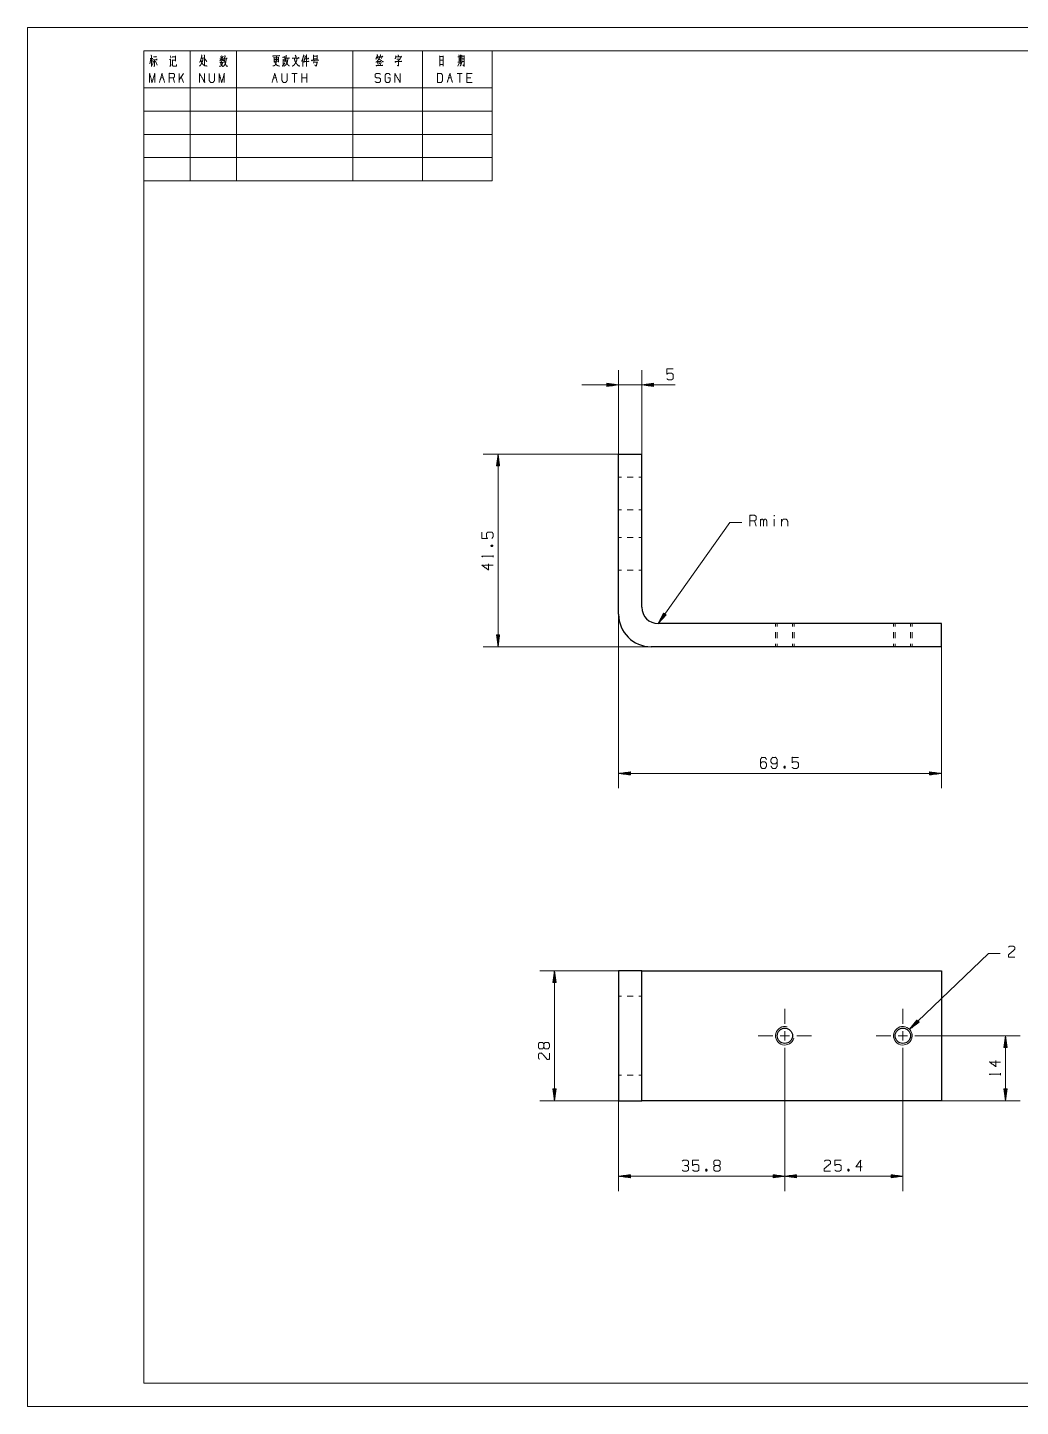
# Model space of a CAD drawing. Header units: millimetres. Extents: x 0 to 420, y 0 to 297.
# Drawn here: x 0 to 213.8, y 0 to 297 of the extents above; entities that cross this region are included whole.
import ezdxf

# ---------------------------------------------------------------- set-up
doc = ezdxf.new("R2010")
doc.units = ezdxf.units.MM
doc.layers.add('101', color=7, linetype='Continuous', true_color=0xffffff)

msp = doc.modelspace()

# ---------------------------------------------------------------- linework, layer by layer
at = {"layer": '101', "color": 133, "linetype": 'Continuous', "lineweight": 18}
for p, q in [((420, 297), (0, 297)), ((0, 297), (0, 0)), ((25, 292), (100, 292)), ((25, 292), (25, 264)), ((25, 292), (100, 292)), ((25, 292), (100, 292)), ((415, 292), (25, 292)), ((25, 292), (25, 5)), ((35, 292), (35, 264)), ((45, 292), (45, 264)), ((70, 292), (70, 264)), ((85, 292), (85, 264)), ((100, 292), (100, 264)), ((25, 284), (100, 284)), ((25, 279), (100, 279)), ((25, 274), (100, 274)), ((25, 269), (100, 269)), ((25, 264), (100, 264)), ((25, 5), (415, 5)), ((0, 0), (420, 0))]:
    msp.add_line(p, q, dxfattribs=at)
at = {"layer": '101', "color": 72, "linetype": 'Continuous', "lineweight": 18}
for p, q in [((93.22, 291.13), (93.33, 290.98)), ((26.57, 290.3), (26.35, 289.18)), ((26.36, 290.36), (26.98, 290.36)), ((26.69, 290.14), (26.91, 289.66)), ((27.11, 289.78), (26.88, 288.91)), ((27.56, 289.76), (27.87, 288.87)), ((30.65, 288.62), (30.93, 289.08)), ((30.74, 290.88), (30.87, 290.49)), ((31.13, 290.07), (31.22, 289.97)), ((37.42, 290.41), (37.77, 290.41)), ((41.4, 289.47), (42.16, 289.47)), ((41.69, 290.2), (41.43, 289.78)), ((41.53, 290.78), (41.66, 290.49)), ((41.88, 290.18), (42.11, 289.91)), ((42.14, 290.82), (41.95, 290.49)), ((53.1, 289.76), (53.98, 289.76)), ((53.11, 290.49), (53.99, 290.49)), ((53.11, 290.14), (53.98, 290.14)), ((54.01, 290.63), (54.01, 289.56)), ((55, 290.16), (55, 288.89)), ((55.02, 290.01), (55.35, 290.01)), ((55.4, 290.82), (55.37, 289.89)), ((59.27, 290.28), (59.27, 288.65)), ((61.56, 290.86), (62.32, 290.86)), ((61.56, 290.28), (62.32, 290.28)), ((61.73, 289.91), (61.56, 289.33)), ((61.6, 289.56), (62.33, 289.56)), ((62.33, 291.05), (62.33, 290.09)), ((75.31, 289.52), (75.48, 289.02)), ((75.35, 289.72), (76.07, 289.72)), ((75.6, 289.62), (75.76, 289.2)), ((76.13, 289.56), (75.92, 288.89)), ((76.04, 290.67), (76.21, 290.34)), ((92.92, 289.33), (92.65, 288.71)), ((92.86, 289.95), (93.25, 289.95)), ((93.18, 289.37), (93.28, 289.04)), ((93.75, 288.94), (94, 288.69)), ((28.66, 286.17), (29.22, 286.17)), ((31.62, 285.18), (31.34, 286.17)), ((33.59, 287.14), (32.63, 285.78)), ((32.63, 285.18), (32.63, 287.14)), ((33.59, 285.18), (33.04, 286.36)), ((52.94, 286.17), (53.49, 286.17)), ((58.02, 287.14), (56.9, 287.14)), ((57.46, 287.14), (57.46, 285.18)), ((59.02, 285.18), (59.02, 287.14)), ((60.14, 286.17), (59.02, 286.17)), ((60.14, 285.18), (60.14, 287.14)), ((90.65, 286.17), (91.2, 286.17)), ((93.6, 287.14), (92.49, 287.14)), ((93.05, 287.14), (93.05, 285.18)), ((95.45, 286.17), (94.61, 286.17)), ((156.89, 189.57), (156.55, 190.77)), ((157.82, 189.57), (157.82, 191.14)), ((160.77, 191.14), (160.77, 189.57)), ((162.37, 191.14), (162.37, 189.57)), ((99.77, 185.3), (100.19, 185.46)), ((100.22, 182.9), (100.22, 183.32)), ((162.93, 137.89), (163.09, 137.46)), ((209.47, 71.36), (209.47, 71.78)), ((146.08, 51.12), (146.24, 50.7)), ((176.68, 51.12), (176.84, 50.7))]:
    msp.add_line(p, q, dxfattribs=at)
at = {"layer": '101', "color": 22, "linetype": 'Continuous', "lineweight": 18}
for p, q in [((127.26, 205.13), (127.26, 223.22)), ((132.26, 205.13), (132.26, 223.22)), ((139.44, 220.04), (119.32, 220.04)), ((124.72, 220.38), (124.72, 219.71)), ((127.26, 220.04), (124.72, 220.38)), ((124.72, 220.37), (124.75, 220.37)), ((124.72, 220.37), (124.75, 220.37)), ((124.72, 220.32), (125.14, 220.32)), ((124.72, 220.27), (125.52, 220.27)), ((124.72, 220.22), (125.91, 220.22)), ((124.72, 220.17), (126.29, 220.17)), ((124.72, 220.12), (126.68, 220.12)), ((124.72, 220.07), (127.07, 220.07)), ((124.72, 219.71), (127.26, 220.04)), ((124.72, 220.02), (127.07, 220.02)), ((124.72, 219.97), (126.68, 219.97)), ((124.72, 219.92), (126.29, 219.92)), ((124.72, 219.86), (125.91, 219.86)), ((124.72, 219.81), (125.52, 219.81)), ((134.8, 220.38), (132.26, 220.04)), ((132.26, 220.04), (134.8, 219.71)), ((134.8, 220.07), (132.45, 220.07)), ((134.8, 220.02), (132.45, 220.02)), ((134.8, 220.12), (132.84, 220.12)), ((134.8, 219.97), (132.84, 219.97)), ((134.8, 220.17), (133.22, 220.17)), ((134.8, 219.92), (133.22, 219.92)), ((134.8, 220.22), (133.61, 220.22)), ((134.8, 219.86), (133.61, 219.86)), ((134.8, 220.27), (133.99, 220.27)), ((134.8, 219.81), (133.99, 219.81)), ((134.8, 220.32), (134.38, 220.32)), ((134.8, 220.37), (134.77, 220.37)), ((134.8, 220.37), (134.77, 220.37)), ((134.8, 219.71), (134.8, 220.38)), ((124.72, 219.76), (125.14, 219.76)), ((124.72, 219.71), (124.75, 219.71)), ((124.72, 219.71), (124.75, 219.71)), ((134.8, 219.76), (134.38, 219.76)), ((134.8, 219.71), (134.77, 219.71)), ((134.8, 219.71), (134.77, 219.71)), ((127.26, 205.13), (98.13, 205.13)), ((101.31, 205.13), (100.97, 202.59)), ((101.28, 202.59), (101.28, 204.93)), ((101.31, 205.13), (101.31, 163.63)), ((101.64, 202.59), (101.31, 205.13)), ((101.33, 202.59), (101.33, 204.93)), ((100.97, 202.59), (101.64, 202.59)), ((100.98, 202.59), (100.98, 202.62)), ((100.98, 202.59), (100.98, 202.62)), ((101.03, 202.59), (101.03, 203.01)), ((101.08, 202.59), (101.08, 203.39)), ((101.13, 202.59), (101.13, 203.78)), ((101.18, 202.59), (101.18, 204.16)), ((101.23, 202.59), (101.23, 204.55)), ((101.39, 202.59), (101.39, 204.55)), ((101.44, 202.59), (101.44, 204.16)), ((101.49, 202.59), (101.49, 203.78)), ((101.54, 202.59), (101.54, 203.39)), ((101.59, 202.59), (101.59, 203.01)), ((101.64, 202.59), (101.64, 202.62)), ((101.64, 202.59), (101.64, 202.62)), ((151.24, 190.38), (135.76, 168.63)), ((153.78, 190.38), (151.24, 190.38)), ((127.26, 170.63), (127.26, 133.17)), ((136.96, 170.89), (135.76, 168.63)), ((135.76, 168.63), (137.5, 170.5)), ((137.21, 170.71), (135.85, 168.8)), ((137.25, 170.68), (135.89, 168.77)), ((137.17, 170.74), (136.03, 169.14)), ((137.29, 170.65), (136.16, 169.06)), ((137.13, 170.77), (136.21, 169.49)), ((137.09, 170.8), (136.4, 169.83)), ((137.33, 170.62), (136.42, 169.34)), ((137.04, 170.83), (136.58, 170.18)), ((137.38, 170.59), (136.69, 169.63)), ((137, 170.86), (136.76, 170.52)), ((136.96, 170.89), (136.94, 170.86)), ((136.96, 170.89), (136.94, 170.86)), ((137.42, 170.56), (136.95, 169.91)), ((137.5, 170.5), (136.96, 170.89)), ((137.46, 170.54), (137.22, 170.19)), ((137.5, 170.51), (137.48, 170.48)), ((137.5, 170.51), (137.48, 170.48)), ((134.26, 163.63), (98.13, 163.63)), ((100.97, 166.17), (101.31, 163.63)), ((101.64, 166.17), (100.97, 166.17)), ((100.98, 166.17), (100.98, 166.14)), ((100.98, 166.17), (100.98, 166.14)), ((101.03, 166.17), (101.03, 165.75)), ((101.08, 166.17), (101.08, 165.36)), ((101.13, 166.17), (101.13, 164.98)), ((101.18, 166.17), (101.18, 164.59)), ((101.23, 166.17), (101.23, 164.21)), ((101.28, 166.17), (101.28, 163.82)), ((101.31, 163.63), (101.64, 166.17)), ((101.33, 166.17), (101.33, 163.82)), ((101.39, 166.17), (101.39, 164.21)), ((101.44, 166.17), (101.44, 164.59)), ((101.49, 166.17), (101.49, 164.98)), ((101.54, 166.17), (101.54, 165.36)), ((101.59, 166.17), (101.59, 165.75)), ((101.64, 166.17), (101.64, 166.14)), ((101.64, 166.17), (101.64, 166.14)), ((196.76, 163.63), (196.76, 133.17)), ((129.8, 136.68), (127.26, 136.34)), ((129.8, 136.62), (129.38, 136.62)), ((129.8, 136.67), (129.77, 136.67)), ((129.8, 136.67), (129.77, 136.67)), ((129.8, 136.01), (129.8, 136.68)), ((196.76, 136.34), (194.22, 136.68)), ((194.22, 136.68), (194.22, 136.01)), ((194.22, 136.67), (194.25, 136.67)), ((194.22, 136.67), (194.25, 136.67)), ((194.22, 136.62), (194.64, 136.62)), ((127.26, 136.34), (129.8, 136.01)), ((196.76, 136.34), (127.26, 136.34)), ((129.8, 136.37), (127.45, 136.37)), ((129.8, 136.32), (127.45, 136.32)), ((129.8, 136.42), (127.84, 136.42)), ((129.8, 136.27), (127.84, 136.27)), ((129.8, 136.47), (128.22, 136.47)), ((129.8, 136.22), (128.22, 136.22)), ((129.8, 136.52), (128.61, 136.52)), ((129.8, 136.17), (128.61, 136.17)), ((129.8, 136.57), (128.99, 136.57)), ((129.8, 136.11), (128.99, 136.11)), ((129.8, 136.06), (129.38, 136.06)), ((129.8, 136.01), (129.77, 136.01)), ((129.8, 136.01), (129.77, 136.01)), ((194.22, 136.57), (195.02, 136.57)), ((194.22, 136.52), (195.41, 136.52)), ((194.22, 136.47), (195.79, 136.47)), ((194.22, 136.42), (196.18, 136.42)), ((194.22, 136.37), (196.57, 136.37)), ((194.22, 136.01), (196.76, 136.34)), ((194.22, 136.32), (196.57, 136.32)), ((194.22, 136.27), (196.18, 136.27)), ((194.22, 136.22), (195.79, 136.22)), ((194.22, 136.17), (195.41, 136.17)), ((194.22, 136.11), (195.02, 136.11)), ((194.22, 136.06), (194.64, 136.06)), ((194.22, 136.01), (194.25, 136.01)), ((194.22, 136.01), (194.25, 136.01)), ((189.9, 81.23), (206.9, 97.59)), ((206.9, 97.59), (209.44, 97.59)), ((127.26, 93.84), (110.27, 93.84)), ((113.44, 93.84), (113.11, 91.3)), ((113.21, 91.3), (113.21, 92.1)), ((113.26, 91.3), (113.26, 92.49)), ((113.32, 91.3), (113.32, 92.88)), ((113.37, 91.3), (113.37, 93.26)), ((113.42, 91.3), (113.42, 93.65)), ((113.78, 91.3), (113.44, 93.84)), ((113.44, 65.84), (113.44, 93.84)), ((113.47, 91.3), (113.47, 93.65)), ((113.52, 91.3), (113.52, 93.26)), ((113.57, 91.3), (113.57, 92.88)), ((113.62, 91.3), (113.62, 92.49)), ((113.67, 91.3), (113.67, 92.1)), ((113.11, 91.3), (113.11, 91.33)), ((113.11, 91.3), (113.11, 91.33)), ((113.11, 91.3), (113.78, 91.3)), ((113.16, 91.3), (113.16, 91.72)), ((113.72, 91.3), (113.72, 91.72)), ((113.77, 91.3), (113.77, 91.33)), ((113.77, 91.3), (113.77, 91.33)), ((191.5, 83.23), (189.9, 81.23)), ((191.54, 83.19), (191.23, 82.9)), ((191.5, 83.23), (191.48, 83.21)), ((191.5, 83.23), (191.48, 83.21)), ((191.96, 82.75), (191.5, 83.23)), ((189.9, 81.23), (191.96, 82.75)), ((191.71, 83.01), (190.02, 81.38)), ((191.75, 82.97), (190.06, 81.34)), ((191.68, 83.04), (190.26, 81.68)), ((191.78, 82.93), (190.37, 81.57)), ((191.64, 83.08), (190.51, 81.99)), ((191.82, 82.9), (190.68, 81.81)), ((191.61, 83.12), (190.75, 82.29)), ((191.57, 83.15), (190.99, 82.6)), ((191.85, 82.86), (191, 82.04)), ((191.89, 82.82), (191.31, 82.27)), ((191.92, 82.79), (191.62, 82.5)), ((191.96, 82.75), (191.94, 82.73)), ((191.96, 82.75), (191.94, 82.73)), ((194.22, 79.84), (213.74, 79.84)), ((210.56, 79.84), (210.23, 77.3)), ((210.23, 77.3), (210.23, 77.33)), ((210.23, 77.3), (210.23, 77.33)), ((210.23, 77.3), (210.9, 77.3)), ((210.28, 77.3), (210.28, 77.72)), ((210.33, 77.3), (210.33, 78.1)), ((210.38, 77.3), (210.38, 78.49)), ((210.44, 77.3), (210.44, 78.88)), ((210.49, 77.3), (210.49, 79.26)), ((210.54, 77.3), (210.54, 79.65)), ((210.9, 77.3), (210.56, 79.84)), ((210.56, 65.84), (210.56, 79.84)), ((210.59, 77.3), (210.59, 79.65)), ((210.64, 77.3), (210.64, 79.26)), ((210.69, 77.3), (210.69, 78.88)), ((210.74, 77.3), (210.74, 78.49)), ((210.79, 77.3), (210.79, 78.1)), ((210.84, 77.3), (210.84, 77.72)), ((210.89, 77.3), (210.89, 77.33)), ((210.89, 77.3), (210.89, 77.33)), ((163.06, 74.08), (163.06, 46.4)), ((163.06, 74.08), (163.06, 46.4)), ((188.46, 74.08), (188.46, 46.4)), ((113.11, 68.38), (113.11, 68.35)), ((113.11, 68.38), (113.11, 68.35)), ((113.11, 68.38), (113.44, 65.84)), ((113.78, 68.38), (113.11, 68.38)), ((113.16, 68.38), (113.16, 67.96)), ((113.21, 68.38), (113.21, 67.58)), ((113.26, 68.38), (113.26, 67.19)), ((113.32, 68.38), (113.32, 66.81)), ((113.37, 68.38), (113.37, 66.42)), ((113.42, 68.38), (113.42, 66.03)), ((113.44, 65.84), (113.78, 68.38)), ((113.47, 68.38), (113.47, 66.03)), ((113.52, 68.38), (113.52, 66.42)), ((113.57, 68.38), (113.57, 66.81)), ((113.62, 68.38), (113.62, 67.19)), ((113.67, 68.38), (113.67, 67.58)), ((113.72, 68.38), (113.72, 67.96)), ((113.77, 68.38), (113.77, 68.35)), ((113.77, 68.38), (113.77, 68.35)), ((210.23, 68.38), (210.23, 68.35)), ((210.9, 68.38), (210.23, 68.38)), ((210.23, 68.38), (210.23, 68.35)), ((210.23, 68.38), (210.56, 65.84)), ((210.28, 68.38), (210.28, 67.96)), ((210.33, 68.38), (210.33, 67.58)), ((210.38, 68.38), (210.38, 67.19)), ((210.44, 68.38), (210.44, 66.81)), ((210.49, 68.38), (210.49, 66.42)), ((210.54, 68.38), (210.54, 66.03)), ((210.56, 65.84), (210.9, 68.38)), ((210.59, 68.38), (210.59, 66.03)), ((210.64, 68.38), (210.64, 66.42)), ((210.69, 68.38), (210.69, 66.81)), ((210.74, 68.38), (210.74, 67.19)), ((210.79, 68.38), (210.79, 67.58)), ((210.84, 68.38), (210.84, 67.96)), ((210.89, 68.38), (210.89, 68.35)), ((210.89, 68.38), (210.89, 68.35)), ((127.26, 65.84), (110.27, 65.84)), ((127.26, 65.84), (127.26, 46.4)), ((196.76, 65.84), (213.74, 65.84)), ((129.8, 49.91), (127.26, 49.58)), ((127.26, 49.58), (129.8, 49.24)), ((163.06, 49.58), (127.26, 49.58)), ((129.8, 49.6), (127.45, 49.6)), ((129.8, 49.55), (127.45, 49.55)), ((129.8, 49.66), (127.84, 49.66)), ((129.8, 49.5), (127.84, 49.5)), ((129.8, 49.71), (128.22, 49.71)), ((129.8, 49.45), (128.22, 49.45)), ((129.8, 49.76), (128.61, 49.76)), ((129.8, 49.4), (128.61, 49.4)), ((129.8, 49.81), (128.99, 49.81)), ((129.8, 49.35), (128.99, 49.35)), ((129.8, 49.86), (129.38, 49.86)), ((129.8, 49.3), (129.38, 49.3)), ((129.8, 49.91), (129.77, 49.91)), ((129.8, 49.91), (129.77, 49.91)), ((129.8, 49.25), (129.77, 49.25)), ((129.8, 49.25), (129.77, 49.25)), ((129.8, 49.24), (129.8, 49.91)), ((163.06, 49.58), (160.52, 49.91)), ((160.52, 49.91), (160.55, 49.91)), ((160.52, 49.91), (160.52, 49.24)), ((160.52, 49.91), (160.55, 49.91)), ((160.52, 49.86), (160.94, 49.86)), ((160.52, 49.81), (161.32, 49.81)), ((160.52, 49.76), (161.71, 49.76)), ((160.52, 49.71), (162.09, 49.71)), ((160.52, 49.66), (162.48, 49.66)), ((160.52, 49.6), (162.87, 49.6)), ((160.52, 49.24), (163.06, 49.58)), ((160.52, 49.55), (162.87, 49.55)), ((160.52, 49.5), (162.48, 49.5)), ((160.52, 49.45), (162.09, 49.45)), ((160.52, 49.4), (161.71, 49.4)), ((160.52, 49.35), (161.32, 49.35)), ((160.52, 49.3), (160.94, 49.3)), ((160.52, 49.25), (160.55, 49.25)), ((160.52, 49.25), (160.55, 49.25)), ((165.6, 49.91), (163.06, 49.58)), ((163.06, 49.58), (188.46, 49.58)), ((163.06, 49.58), (165.6, 49.24)), ((165.6, 49.6), (163.25, 49.6)), ((165.6, 49.55), (163.25, 49.55)), ((165.6, 49.66), (163.64, 49.66)), ((165.6, 49.5), (163.64, 49.5)), ((165.6, 49.71), (164.02, 49.71)), ((165.6, 49.45), (164.02, 49.45)), ((165.6, 49.76), (164.41, 49.76)), ((165.6, 49.4), (164.41, 49.4)), ((165.6, 49.81), (164.79, 49.81)), ((165.6, 49.35), (164.79, 49.35)), ((165.6, 49.86), (165.18, 49.86)), ((165.6, 49.3), (165.18, 49.3)), ((165.6, 49.91), (165.57, 49.91)), ((165.6, 49.91), (165.57, 49.91)), ((165.6, 49.25), (165.57, 49.25)), ((165.6, 49.25), (165.57, 49.25)), ((165.6, 49.24), (165.6, 49.91)), ((185.92, 49.91), (185.92, 49.24)), ((185.92, 49.91), (185.95, 49.91)), ((185.92, 49.91), (185.95, 49.91)), ((188.46, 49.58), (185.92, 49.91)), ((185.92, 49.86), (186.34, 49.86)), ((185.92, 49.81), (186.72, 49.81)), ((185.92, 49.76), (187.11, 49.76)), ((185.92, 49.71), (187.49, 49.71)), ((185.92, 49.66), (187.88, 49.66)), ((185.92, 49.6), (188.27, 49.6)), ((185.92, 49.24), (188.46, 49.58)), ((185.92, 49.55), (188.27, 49.55)), ((185.92, 49.5), (187.88, 49.5)), ((185.92, 49.45), (187.49, 49.45)), ((185.92, 49.4), (187.11, 49.4)), ((185.92, 49.35), (186.72, 49.35)), ((185.92, 49.3), (186.34, 49.3)), ((185.92, 49.25), (185.95, 49.25)), ((185.92, 49.25), (185.95, 49.25))]:
    msp.add_line(p, q, dxfattribs=at)
at = {"layer": '101', "color": 251, "linetype": 'Continuous', "lineweight": 25}
for p, q in [((127.26, 170.63), (127.26, 205.13)), ((127.26, 205.13), (132.26, 205.13)), ((132.26, 172.13), (132.26, 205.13)), ((196.76, 168.63), (135.76, 168.63)), ((196.76, 163.63), (196.76, 168.63)), ((196.76, 163.63), (134.26, 163.63)), ((127.26, 93.84), (127.26, 65.84)), ((132.26, 93.84), (127.26, 93.84)), ((132.26, 65.84), (132.26, 93.84)), ((135.76, 93.84), (196.76, 93.84)), ((196.76, 93.84), (196.76, 65.84)), ((127.26, 65.84), (132.26, 65.84)), ((196.76, 65.84), (135.76, 65.84))]:
    msp.add_line(p, q, dxfattribs=at)
at = {"layer": '101', "color": 53, "linetype": 'Continuous', "lineweight": 18}
for p, q in [((127.88, 200.13), (127.26, 200.13)), ((130.38, 200.13), (129.13, 200.13)), ((132.26, 200.13), (131.63, 200.13)), ((127.26, 193.13), (127.88, 193.13)), ((129.13, 193.13), (130.38, 193.13)), ((131.63, 193.13), (132.26, 193.13)), ((127.88, 187.13), (127.26, 187.13)), ((130.38, 187.13), (129.13, 187.13)), ((132.26, 187.13), (131.63, 187.13)), ((127.26, 180.13), (127.88, 180.13)), ((129.13, 180.13), (130.38, 180.13)), ((131.63, 180.13), (132.26, 180.13)), ((161.06, 168), (161.06, 168.63)), ((161.06, 165.5), (161.06, 166.75)), ((161.41, 168.63), (161.41, 168)), ((161.41, 166.75), (161.41, 165.5)), ((164.71, 168), (164.71, 168.63)), ((164.71, 165.5), (164.71, 166.75)), ((165.06, 168), (165.06, 168.63)), ((165.06, 165.5), (165.06, 166.75)), ((186.46, 168), (186.46, 168.63)), ((186.46, 165.5), (186.46, 166.75)), ((186.81, 168.63), (186.81, 168)), ((186.81, 166.75), (186.81, 165.5)), ((190.11, 168), (190.11, 168.63)), ((190.11, 165.5), (190.11, 166.75)), ((190.46, 168), (190.46, 168.63)), ((190.46, 165.5), (190.46, 166.75)), ((161.06, 163.63), (161.06, 164.25)), ((161.41, 164.25), (161.41, 163.63)), ((164.71, 163.63), (164.71, 164.25)), ((165.06, 163.63), (165.06, 164.25)), ((186.46, 163.63), (186.46, 164.25)), ((186.81, 164.25), (186.81, 163.63)), ((190.11, 163.63), (190.11, 164.25)), ((190.46, 163.63), (190.46, 164.25)), ((127.88, 88.34), (127.26, 88.34)), ((130.38, 88.34), (129.13, 88.34)), ((132.26, 88.34), (131.63, 88.34)), ((127.26, 71.34), (127.88, 71.34)), ((129.13, 71.34), (130.38, 71.34)), ((131.63, 71.34), (132.26, 71.34))]:
    msp.add_line(p, q, dxfattribs=at)
at = {"layer": '101', "color": 151, "linetype": 'Continuous', "lineweight": 18}
for p, q in [((163.06, 82.43), (163.06, 85.61)), ((188.46, 82.43), (188.46, 85.61)), ((163.06, 78.84), (163.06, 80.84)), ((188.46, 78.84), (188.46, 80.84)), ((160.47, 79.84), (157.29, 79.84)), ((162.06, 79.84), (164.06, 79.84)), ((163.06, 77.25), (163.06, 74.08)), ((165.65, 79.84), (168.82, 79.84)), ((185.87, 79.84), (182.69, 79.84)), ((187.46, 79.84), (189.46, 79.84)), ((188.46, 77.25), (188.46, 74.08)), ((191.05, 79.84), (194.22, 79.84))]:
    msp.add_line(p, q, dxfattribs=at)
at = {"layer": '101', "color": 251, "linetype": 'Continuous', "lineweight": 25}
for centre in [(163.06, 79.84), (188.46, 79.84)]:
    msp.add_circle(centre, 1.65, dxfattribs=at)
for centre, radius in [((134.26, 170.63), 7), ((135.76, 172.13), 3.5)]:
    msp.add_arc(centre, radius, 180, 270, dxfattribs=at)
at = {"layer": '101', "color": 251, "linetype": 'Continuous', "lineweight": 13}
for centre in [(163.06, 79.84), (188.46, 79.84)]:
    msp.add_arc(centre, 2, 75, 345, dxfattribs=at)
at = {"layer": '101', "color": 22, "linetype": 'Continuous', "lineweight": 18}
msp.add_arc((188.46, 79.84), 2, 346.1137, 75, dxfattribs=at)
at = {"layer": '101', "color": 72, "linetype": 'Continuous', "lineweight": 18}
for points, knots in [([(26.57, 291.07), (26.67, 290.94), (26.67, 288.6)], [0, 0, 0.064393, 1, 1]), ([(37.46, 291.13), (37.53, 290.94), (37.46, 290.67), (37.43, 290.53), (37.37, 290.34), (37.31, 290.14), (37.26, 289.95), (37.21, 289.78), (37.14, 289.66), (37.05, 289.52)], [0, 0, 0.116545, 0.278927, 0.365002, 0.478708, 0.603961, 0.717668, 0.817418, 0.901357, 1, 1]), ([(38.05, 291.11), (38.1, 290.96), (38.1, 288.87)], [0, 0, 0.06955, 1, 1]), ([(57.64, 291.07), (57.81, 290.65), (57.83, 290.76), (57.75, 290.55)], [0, 0, 0.581176, 0.716263, 1, 1]), ([(59.43, 291.13), (59.46, 290.98), (59.26, 290.34), (59.19, 290.09), (59.1, 289.95), (59, 289.76)], [0, 0, 0.101083, 0.561706, 0.738774, 0.854629, 1, 1]), ([(60.01, 291.13), (60.12, 290.98), (60.06, 291.05), (60.06, 288.65)], [0, 0, 0.069697, 0.101625, 1, 1]), ([(61.5, 291.07), (61.57, 290.98), (61.57, 290.14)], [0, 0, 0.115189, 1, 1]), ([(75.94, 291.15), (76.05, 291.03), (76.01, 291.05), (75.72, 290.38), (75.58, 290.14), (75.44, 289.95), (75.28, 289.72), (74.96, 289.52)], [0, 0, 0.080396, 0.103261, 0.444362, 0.576789, 0.688375, 0.819716, 1, 1]), ([(75.29, 291.17), (75.39, 291.03), (75.37, 291.07), (74.97, 290.16), (75.2, 290.69), (75.72, 290.69), (75.31, 290.69), (75.45, 290.34)], [0, 0, 0.057042, 0.07334, 0.392466, 0.581127, 0.745774, 0.87749, 1, 1]), ([(79.77, 291.11), (79.89, 290.82), (79.93, 290.86), (79.89, 290.76)], [0, 0, 0.644011, 0.768354, 1, 1]), ([(92.86, 291.13), (92.97, 290.98), (92.9, 291.07), (92.9, 289.56), (92.62, 289.56), (93.47, 289.56), (93.25, 289.56), (93.25, 291.07), (93.25, 290.67), (92.64, 290.67), (93.43, 290.67), (93.25, 290.67), (93.25, 290.26), (92.87, 290.26)], [0, 0, 0.025061, 0.039924, 0.243199, 0.280605, 0.39479, 0.42432, 0.627595, 0.680502, 0.763188, 0.869498, 0.893122, 0.948813, 1, 1]), ([(26.92, 290.07), (27.87, 290.07), (27.81, 290.24), (27.74, 290.09)], [0, 0, 0.737857, 0.874089, 1, 1]), ([(27.1, 290.69), (27.73, 290.69), (27.68, 290.82), (27.64, 290.74)], [0, 0, 0.736257, 0.890366, 1, 1]), ([(27.36, 290.07), (27.36, 288.65), (27.2, 288.73)], [0, 0, 0.887515, 1, 1]), ([(30.55, 290.14), (30.8, 290.14), (30.8, 290.26), (30.8, 288.81)], [0, 0, 0.136549, 0.204721, 1, 1]), ([(31.28, 290.69), (31.21, 290.63), (31.15, 290.69), (31.88, 290.69), (31.88, 290.88), (31.88, 289.78), (31.88, 289.97), (31.22, 289.97), (31.22, 288.83), (31.24, 288.75), (31.35, 288.71), (32.04, 288.71), (32.04, 289.02)], [0, 0, 0.017819, 0.033666, 0.169515, 0.204099, 0.407776, 0.442364, 0.564628, 0.775991, 0.791603, 0.814658, 0.942357, 1, 1]), ([(37.8, 290.55), (37.71, 289.95), (37.65, 289.76), (37.62, 289.62), (37.53, 289.47), (37.46, 289.31), (37.42, 289.18), (37.31, 289.02), (37.23, 288.89), (37.04, 288.71)], [0, 0, 0.296659, 0.392137, 0.46442, 0.547267, 0.635799, 0.700206, 0.795426, 0.869797, 1, 1]), ([(37.31, 290.01), (37.37, 289.87), (37.42, 289.7), (37.45, 289.56), (37.59, 289.27), (37.67, 289.18), (37.87, 288.98), (37.99, 288.87), (38.13, 288.79), (38.34, 288.73), (38.53, 288.73), (38.68, 288.71)], [0, 0, 0.075191, 0.157626, 0.228751, 0.384956, 0.438117, 0.578248, 0.65344, 0.734339, 0.837348, 0.928887, 1, 1]), ([(38.08, 290.38), (38.56, 289.72), (38.56, 289.91)], [0, 0, 0.814818, 1, 1]), ([(42.01, 289.41), (41.89, 289.16), (41.82, 288.98), (41.69, 288.79), (41.56, 288.69), (41.34, 288.65)], [0, 0, 0.251055, 0.434029, 0.64262, 0.795766, 1, 1]), ([(41.73, 290.94), (41.86, 290.88), (41.81, 290.92), (41.81, 289.76), (41.81, 290.3), (41.4, 290.3), (42.22, 290.3)], [0, 0, 0.046318, 0.069123, 0.437816, 0.608997, 0.739331, 1, 1]), ([(41.76, 289.68), (41.59, 289.1), (42.03, 288.62)], [0, 0, 0.483237, 1, 1]), ([(42.73, 290.2), (42.73, 289.95), (42.7, 289.68), (42.63, 289.39), (42.51, 289.1), (42.38, 288.89), (42.23, 288.71), (42.03, 288.58)], [0, 0, 0.134106, 0.280228, 0.441583, 0.610314, 0.742762, 0.870657, 1, 1]), ([(42.46, 290.96), (42.6, 290.82), (42.55, 290.86), (42.22, 289.8)], [0, 0, 0.143537, 0.187773, 1, 1]), ([(42.38, 290.01), (42.42, 289.8), (42.46, 289.56), (42.55, 289.27), (42.67, 288.98), (42.8, 288.75), (42.99, 288.6), (43.04, 288.75)], [0, 0, 0.122124, 0.267694, 0.442444, 0.622807, 0.774615, 0.912625, 1, 1]), ([(42.44, 290.28), (42.93, 290.28), (42.9, 290.45), (42.85, 290.34)], [0, 0, 0.634119, 0.848445, 1, 1]), ([(52.91, 290.86), (52.88, 290.76), (52.79, 290.88), (54.27, 290.88), (54.2, 290.98), (54.14, 290.88)], [0, 0, 0.054227, 0.130909, 0.87613, 0.940043, 1, 1]), ([(53.57, 290.88), (53.57, 289.72), (53.52, 289.58), (53.51, 289.41), (53.45, 289.2), (53.38, 289.04), (53.29, 288.91), (53.16, 288.81), (53.03, 288.75), (52.82, 288.73)], [0, 0, 0.455623, 0.515134, 0.580482, 0.665033, 0.736192, 0.79598, 0.861823, 0.919058, 1, 1]), ([(53.01, 290.63), (53.1, 290.49), (53.1, 289.58)], [0, 0, 0.156848, 1, 1]), ([(53.22, 289.6), (53.29, 289.43), (53.38, 289.29), (53.48, 289.16), (53.55, 289.04), (53.63, 288.94), (53.76, 288.87), (53.9, 288.79), (54.07, 288.75), (54.26, 288.71)], [0, 0, 0.124249, 0.240531, 0.35103, 0.449957, 0.536949, 0.636896, 0.752292, 0.866372, 1, 1]), ([(55.03, 288.89), (54.94, 288.71), (54.88, 288.73), (55.41, 289.37)], [0, 0, 0.187521, 0.244051, 1, 1]), ([(55.06, 290.65), (54.99, 290.57), (54.93, 290.65), (55.37, 290.65)], [0, 0, 0.169755, 0.325542, 1, 1]), ([(56.04, 290.36), (56.03, 290.16), (56, 289.95), (55.97, 289.72), (55.91, 289.52), (55.84, 289.33), (55.75, 289.18), (55.65, 289.02), (55.54, 288.91), (55.41, 288.81), (55.21, 288.71)], [0, 0, 0.105429, 0.211651, 0.328282, 0.437572, 0.539265, 0.625346, 0.724284, 0.79827, 0.883378, 1, 1]), ([(55.67, 291.05), (55.72, 290.96), (55.63, 290.41), (55.51, 289.99), (55.47, 289.85), (55.35, 289.62)], [0, 0, 0.062603, 0.440485, 0.727862, 0.828992, 1, 1]), ([(55.62, 290.18), (55.65, 289.99), (55.69, 289.8), (55.72, 289.6), (55.81, 289.43), (55.88, 289.29), (55.95, 289.12), (56.06, 288.98), (56.2, 288.83), (56.39, 288.73)], [0, 0, 0.109654, 0.220947, 0.342501, 0.451483, 0.545868, 0.651144, 0.754315, 0.874064, 1, 1]), ([(55.67, 290.38), (56.38, 290.38), (56.29, 290.49), (56.17, 290.36)], [0, 0, 0.696293, 0.830826, 1, 1]), ([(57.14, 290.45), (57.05, 290.34), (57.01, 290.38), (58.48, 290.38), (58.38, 290.55), (58.28, 290.41)], [0, 0, 0.066333, 0.095822, 0.818123, 0.913284, 1, 1]), ([(58.04, 290.41), (57.97, 290.01), (57.83, 289.6), (57.56, 289.16), (57.33, 288.87), (56.99, 288.69)], [0, 0, 0.190069, 0.398701, 0.640199, 0.817216, 1, 1]), ([(57.42, 290.3), (57.49, 290.07), (57.66, 289.58), (57.94, 289.18), (58.25, 288.83), (58.53, 288.71), (58.59, 288.79), (58.48, 288.62)], [0, 0, 0.103286, 0.330833, 0.538837, 0.740597, 0.872112, 0.915905, 1, 1]), ([(59.58, 289.66), (59.55, 289.52), (59.48, 289.66), (60.58, 289.66), (60.5, 289.78), (60.47, 289.68)], [0, 0, 0.08907, 0.186879, 0.848313, 0.935185, 1, 1]), ([(59.74, 290.92), (59.84, 290.69), (59.79, 290.78), (59.58, 289.91)], [0, 0, 0.200658, 0.282145, 1, 1]), ([(59.68, 290.3), (60.5, 290.3), (60.44, 290.45), (60.37, 290.3)], [0, 0, 0.720068, 0.857376, 1, 1]), ([(61.28, 289.91), (61.23, 289.85), (61.15, 289.95), (62.68, 289.95), (62.6, 290.01), (62.49, 289.91)], [0, 0, 0.038001, 0.105809, 0.873511, 0.927246, 1, 1]), ([(62.4, 289.62), (62.13, 288.65), (61.85, 288.94)], [0, 0, 0.71586, 1, 1]), ([(75.23, 288.81), (75.12, 288.71), (75.07, 288.81), (76.46, 288.81), (76.39, 288.94), (76.29, 288.79)], [0, 0, 0.078897, 0.135659, 0.837617, 0.910404, 1, 1]), ([(75.66, 290.26), (75.85, 290.09), (76.04, 289.97), (76.18, 289.87), (76.39, 289.7), (76.58, 289.68), (76.42, 289.6)], [0, 0, 0.194845, 0.370351, 0.508814, 0.712321, 0.860156, 1, 1]), ([(75.89, 290.69), (76.48, 290.69), (76.4, 290.84), (76.33, 290.74)], [0, 0, 0.669422, 0.855054, 1, 1]), ([(79.33, 289.68), (79.21, 289.52), (79.13, 289.66), (80.57, 289.66), (80.44, 289.76), (80.37, 289.68)], [0, 0, 0.096613, 0.17732, 0.867547, 0.947356, 1, 1]), ([(79.24, 290.92), (79.36, 290.69), (79.33, 290.78), (79.15, 290.28)], [0, 0, 0.294025, 0.394866, 1, 1]), ([(79.32, 290.67), (80.43, 290.67), (80.5, 290.84), (80.28, 290.36)], [0, 0, 0.611939, 0.711554, 1, 1]), ([(79.48, 290.2), (80.15, 290.2), (80.21, 290.26), (79.87, 289.89), (79.77, 289.97), (79.84, 289.89), (79.84, 288.73), (79.62, 288.87)], [0, 0, 0.230144, 0.259318, 0.430979, 0.476011, 0.513789, 0.910079, 1, 1]), ([(88.67, 290.94), (88.75, 290.78), (88.75, 288.69), (88.75, 289.02), (89.45, 289.02), (89.45, 288.71), (89.45, 290.88), (89.45, 290.76), (88.76, 290.76), (88.76, 289.95), (89.46, 289.95)], [0, 0, 0.022322, 0.280074, 0.320905, 0.407511, 0.44579, 0.713751, 0.729062, 0.813864, 0.913394, 1, 1]), ([(93.49, 291.03), (93.53, 290.88), (93.53, 289.7), (93.47, 289.43), (93.34, 289.12), (93.25, 288.87), (93.14, 288.69)], [0, 0, 0.062372, 0.548434, 0.661879, 0.800828, 0.909362, 1, 1]), ([(93.53, 290.86), (94, 290.86), (94, 290.98), (94, 288.62), (94, 290.28), (93.56, 290.28), (93.97, 290.28), (93.97, 289.7), (93.56, 289.7)], [0, 0, 0.072646, 0.091913, 0.457973, 0.714856, 0.782961, 0.846526, 0.936435, 1, 1]), ([(26.26, 285.18), (26.26, 287.14), (26.82, 285.18), (27.37, 287.14), (27.37, 285.18)], [0, 0, 0.245192, 0.5, 0.754808, 1, 1]), ([(30.51, 285.18), (30.51, 287.14), (31.34, 287.14), (31.62, 286.96), (31.62, 286.36), (31.34, 286.17), (30.51, 286.17)], [0, 0, 0.400952, 0.571035, 0.639278, 0.761676, 0.829917, 1, 1]), ([(37.01, 285.18), (37.01, 287.14), (38.12, 285.18), (38.12, 287.14)], [0, 0, 0.317574, 0.682426, 1, 1]), ([(39.13, 287.14), (39.13, 285.57), (39.39, 285.18), (39.95, 285.18), (40.24, 285.57), (40.24, 287.14)], [0, 0, 0.337152, 0.438599, 0.557781, 0.662848, 1, 1]), ([(41.25, 285.18), (41.25, 287.14), (41.81, 285.18), (42.36, 287.14), (42.36, 285.18)], [0, 0, 0.245192, 0.5, 0.754808, 1, 1]), ([(54.78, 287.14), (54.78, 285.57), (55.05, 285.18), (55.6, 285.18), (55.89, 285.57), (55.89, 287.14)], [0, 0, 0.337152, 0.438599, 0.557781, 0.662848, 1, 1]), ([(74.85, 285.36), (75.13, 285.18), (75.7, 285.18), (75.98, 285.39), (75.98, 285.97), (75.7, 286.17), (75.15, 286.17), (74.85, 286.36), (74.85, 286.96), (75.15, 287.14), (75.7, 287.14), (75.98, 286.96)], [0, 0, 0.068035, 0.184054, 0.254521, 0.372333, 0.442799, 0.555843, 0.626367, 0.748393, 0.81892, 0.931964, 1, 1]), ([(77.55, 286.17), (78.1, 286.17), (78.1, 285.57), (77.82, 285.18), (77.25, 285.18), (76.97, 285.57), (76.97, 286.75), (77.27, 287.14), (77.81, 287.14), (78.09, 286.75)], [0, 0, 0.103295, 0.214797, 0.304261, 0.410274, 0.499739, 0.718892, 0.809956, 0.910533, 1, 1]), ([(79.11, 285.18), (79.11, 287.14), (80.22, 285.18), (80.22, 287.14)], [0, 0, 0.317574, 0.682426, 1, 1]), ([(88.25, 285.18), (89.07, 285.18), (89.36, 285.57), (89.36, 286.75), (89.07, 287.14), (88.25, 287.14), (88.25, 285.18)], [0, 0, 0.142133, 0.227159, 0.431787, 0.516817, 0.65895, 1, 1]), ([(90.37, 285.18), (90.93, 287.14), (91.48, 285.18)], [0, 0, 0.5, 1, 1]), ([(95.73, 285.18), (94.61, 285.18), (94.61, 287.14), (95.73, 287.14)], [0, 0, 0.265389, 0.734611, 1, 1]), ([(137.64, 221.36), (137.98, 221.13), (138.67, 221.13), (139, 221.36), (139, 222.31), (138.67, 222.56), (137.98, 222.56), (137.64, 222.33), (137.64, 223.51), (139, 223.51)], [0, 0, 0.062228, 0.168343, 0.230571, 0.376815, 0.441263, 0.547379, 0.609606, 0.79049, 1, 1]), ([(155.54, 189.57), (155.54, 191.94), (156.55, 191.94), (156.89, 191.72), (156.89, 190.99), (156.55, 190.77), (155.54, 190.77)], [0, 0, 0.40095, 0.571034, 0.639277, 0.761673, 0.829916, 1, 1]), ([(157.82, 190.67), (157.87, 190.94), (158.05, 191.12), (158.24, 191.12), (158.42, 190.94), (158.49, 190.67), (158.49, 189.57)], [0, 0, 0.118881, 0.224456, 0.306985, 0.412563, 0.533088, 1, 1]), ([(158.49, 190.67), (158.54, 190.94), (158.72, 191.12), (158.93, 191.12), (159.09, 190.94), (159.16, 190.67), (159.16, 189.57)], [0, 0, 0.118607, 0.223939, 0.313762, 0.413916, 0.534164, 1, 1]), ([(160.77, 191.79), (160.8, 191.89), (160.77, 191.97), (160.73, 191.89), (160.77, 191.79)], [0, 0, 0.280608, 0.49999, 0.719383, 1, 1]), ([(162.37, 190.54), (162.48, 190.84), (162.67, 191.07), (162.92, 191.14), (163.15, 191.14), (163.4, 191.07), (163.59, 190.84), (163.7, 190.54), (163.7, 189.57)], [0, 0, 0.10775, 0.208449, 0.29601, 0.373821, 0.461382, 0.562081, 0.669831, 1, 1]), ([(99.99, 186.97), (100.22, 187.31), (100.22, 188), (99.99, 188.33), (99.04, 188.33), (98.79, 188), (98.79, 187.31), (99.02, 186.97), (97.84, 186.97), (97.84, 188.33)], [0, 0, 0.062227, 0.168345, 0.230572, 0.376816, 0.441264, 0.547383, 0.609609, 0.79049, 1, 1]), ([(100.19, 185.3), (100.19, 185.46), (99.97, 185.54), (99.77, 185.46), (99.77, 185.3), (99.97, 185.21), (100.19, 185.3), (99.77, 185.46)], [0, 0, 0.093979, 0.236788, 0.365963, 0.459941, 0.589111, 0.731916, 1, 1]), ([(98.04, 182.97), (97.84, 183.11), (100.22, 183.11)], [0, 0, 0.093491, 1, 1]), ([(99.27, 181.5), (99.27, 180.16), (97.84, 181.17), (100.22, 181.17)], [0, 0, 0.245872, 0.565297, 1, 1]), ([(157.79, 138.39), (158.11, 138.86), (158.8, 138.86), (159.13, 138.39), (159.13, 137.91), (158.8, 137.44), (158.11, 137.44), (157.79, 137.91), (157.79, 139.34), (158.11, 139.81), (158.8, 139.81), (159.13, 139.34)], [0, 0, 0.076963, 0.169761, 0.248073, 0.312018, 0.390331, 0.483128, 0.560092, 0.751927, 0.82889, 0.921688, 1, 1]), ([(160.07, 137.91), (160.39, 137.44), (161.08, 137.44), (161.41, 137.91), (161.41, 139.34), (161.08, 139.81), (160.39, 139.81), (160.07, 139.34), (160.05, 138.86), (160.39, 138.39), (161.08, 138.39), (161.41, 138.86)], [0, 0, 0.076856, 0.169525, 0.247728, 0.439296, 0.5175, 0.610168, 0.687025, 0.750925, 0.829128, 0.921797, 1, 1]), ([(164.6, 137.66), (164.94, 137.44), (165.63, 137.44), (165.96, 137.66), (165.96, 138.61), (165.63, 138.86), (164.94, 138.86), (164.6, 138.64), (164.6, 139.81), (165.96, 139.81)], [0, 0, 0.062228, 0.168343, 0.230571, 0.376816, 0.441265, 0.547381, 0.609609, 0.79049, 1, 1]), ([(162.93, 137.46), (163.09, 137.46), (163.17, 137.69), (163.09, 137.89), (162.93, 137.89), (162.84, 137.69), (162.93, 137.46), (163.09, 137.89)], [0, 0, 0.093974, 0.236783, 0.365957, 0.459931, 0.589105, 0.731914, 1, 1]), ([(211.21, 98.93), (211.53, 99.16), (212.21, 99.16), (212.55, 98.93), (212.55, 98.46), (211.19, 97.26), (211.21, 96.78), (212.55, 96.78)], [0, 0, 0.069691, 0.192979, 0.265274, 0.350227, 0.674741, 0.759752, 1, 1]), ([(111.15, 77.37), (110.93, 77.05), (110.2, 77.05), (109.98, 77.37), (109.98, 78.06), (110.2, 78.39), (110.93, 78.39), (111.15, 78.06), (111.15, 77.37), (111.4, 77.03), (112.1, 77.03), (112.35, 77.37), (112.35, 78.06), (112.13, 78.39), (111.4, 78.39), (111.15, 78.06)], [0, 0, 0.047573, 0.136085, 0.183658, 0.267814, 0.317165, 0.405676, 0.455027, 0.539183, 0.590295, 0.675756, 0.726869, 0.811025, 0.860376, 0.948888, 1, 1]), ([(110.2, 74.77), (109.98, 75.09), (109.98, 75.78), (110.2, 76.12), (110.68, 76.12), (111.88, 74.75), (112.35, 74.77), (112.35, 76.12)], [0, 0, 0.069692, 0.192978, 0.265274, 0.350227, 0.674741, 0.759752, 1, 1]), ([(208.52, 74.52), (208.52, 73.18), (207.09, 74.18), (209.47, 74.18)], [0, 0, 0.24587, 0.565295, 1, 1]), ([(207.29, 71.43), (207.09, 71.57), (209.47, 71.57)], [0, 0, 0.093486, 1, 1]), ([(141.95, 51.87), (142.28, 52.1), (142.28, 52.82), (141.95, 53.05), (141.26, 53.05), (140.92, 52.82)], [0, 0, 0.153875, 0.429853, 0.583728, 0.846125, 1, 1]), ([(140.94, 50.9), (141.26, 50.67), (141.95, 50.67), (142.28, 50.9), (142.28, 51.62), (141.95, 51.87), (141.44, 51.87)], [0, 0, 0.124121, 0.343687, 0.472445, 0.703376, 0.836731, 1, 1]), ([(143.2, 50.9), (143.54, 50.67), (144.23, 50.67), (144.56, 50.9), (144.56, 51.85), (144.23, 52.1), (143.54, 52.1), (143.2, 51.87), (143.2, 53.05), (144.56, 53.05)], [0, 0, 0.062228, 0.168343, 0.230571, 0.376816, 0.441265, 0.547381, 0.609609, 0.79049, 1, 1]), ([(146.08, 50.7), (146.24, 50.7), (146.32, 50.92), (146.24, 51.12), (146.08, 51.12), (145.99, 50.92), (146.08, 50.7), (146.24, 51.12)], [0, 0, 0.093974, 0.236783, 0.365957, 0.459931, 0.589105, 0.731914, 1, 1]), ([(148.09, 51.87), (147.77, 52.1), (147.77, 52.82), (148.09, 53.05), (148.78, 53.05), (149.11, 52.82), (149.11, 52.1), (148.78, 51.87), (148.09, 51.87), (147.75, 51.62), (147.75, 50.92), (148.09, 50.67), (148.78, 50.67), (149.11, 50.9), (149.11, 51.62), (148.78, 51.87)], [0, 0, 0.047573, 0.136085, 0.183659, 0.267815, 0.317165, 0.405677, 0.455028, 0.539184, 0.590297, 0.675756, 0.726869, 0.811025, 0.860376, 0.948887, 1, 1]), ([(171.54, 52.82), (171.86, 53.05), (172.55, 53.05), (172.88, 52.82), (172.88, 52.35), (171.52, 51.15), (171.54, 50.67), (172.88, 50.67)], [0, 0, 0.069692, 0.192978, 0.265274, 0.350227, 0.67474, 0.759752, 1, 1]), ([(173.8, 50.9), (174.14, 50.67), (174.83, 50.67), (175.16, 50.9), (175.16, 51.85), (174.83, 52.1), (174.14, 52.1), (173.8, 51.87), (173.8, 53.05), (175.16, 53.05)], [0, 0, 0.062229, 0.168345, 0.230571, 0.376816, 0.441264, 0.547379, 0.609609, 0.79049, 1, 1]), ([(176.68, 50.7), (176.84, 50.7), (176.92, 50.92), (176.84, 51.12), (176.68, 51.12), (176.59, 50.92), (176.68, 50.7), (176.84, 51.12)], [0, 0, 0.09398, 0.236785, 0.365957, 0.459936, 0.589108, 0.731913, 1, 1]), ([(179.71, 51.62), (178.37, 51.62), (179.38, 53.05), (179.38, 50.67)], [0, 0, 0.245869, 0.565294, 1, 1])]:
    msp.add_open_spline(points, degree=1, knots=knots, dxfattribs=at)
for points in [[(28.38, 285.18), (28.94, 287.14), (29.5, 285.18)], [(52.66, 285.18), (53.22, 287.14), (53.77, 285.18)]]:
    msp.add_open_spline(points, degree=1, dxfattribs=at)
at = {"layer": '101', "color": 251, "linetype": 'Continuous', "lineweight": 25}
for points, knots in [([(132.26, 93.84), (132.38, 93.84), (133.28, 93.84), (134.85, 93.84), (135.76, 93.84)], [0, 0, 0.034074, 0.292894, 0.74118, 1, 1]), ([(135.76, 65.84), (134.85, 65.84), (133.28, 65.84), (132.38, 65.84), (132.26, 65.84)], [0, 0, 0.25882, 0.707106, 0.965926, 1, 1])]:
    msp.add_open_spline(points, degree=1, knots=knots, dxfattribs=at)

doc.saveas('drawing.dxf')
